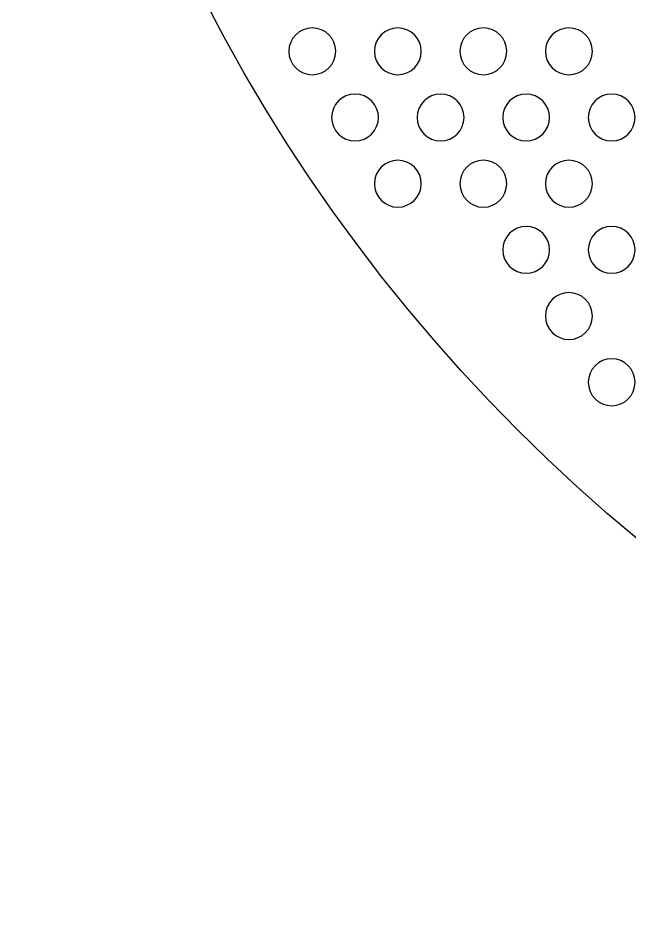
# Model space of a CAD drawing. Header units: millimetres. Extents: x 2717 to 2965, y -3 to 245.
# Drawn here: x 2717.5 to 2761.9, y -3 to 63.3 of the extents above; entities that cross this region are included whole.
import ezdxf

# ---------------------------------------------------------------- set-up
doc = ezdxf.new("R2010")
doc.units = ezdxf.units.MM
doc.layers.add('Livello 04', color=1, linetype='Continuous', true_color=0xff0000)
doc.layers.add('Predefinito', color=18, linetype='Continuous', true_color=0x000000)

msp = doc.modelspace()

# ---------------------------------------------------------------- linework, layer by layer
at = {"layer": 'Livello 04'}
msp.add_circle((2841.468, 121.039), 124, dxfattribs=at)
at = {"layer": 'Predefinito', "color": 18, "true_color": 0x000000}
for points in [[(2738.846, 62.602), (2737.905, 62.602), (2737.142, 61.839), (2737.142, 60.897)], [(2740.551, 60.897), (2740.551, 61.839), (2739.787, 62.602), (2738.846, 62.602)], [(2745.066, 62.602), (2744.124, 62.602), (2743.361, 61.839), (2743.361, 60.897)], [(2746.77, 60.897), (2746.77, 61.839), (2746.007, 62.602), (2745.066, 62.602)], [(2751.285, 62.602), (2750.344, 62.602), (2749.581, 61.839), (2749.581, 60.897)], [(2752.99, 60.897), (2752.99, 61.839), (2752.226, 62.602), (2751.285, 62.602)], [(2757.505, 62.602), (2756.563, 62.602), (2755.8, 61.839), (2755.8, 60.897)], [(2759.209, 60.897), (2759.209, 61.839), (2758.446, 62.602), (2757.505, 62.602)], [(2737.142, 60.897), (2737.142, 59.956), (2737.905, 59.193), (2738.846, 59.193)], [(2738.846, 59.193), (2739.787, 59.193), (2740.551, 59.956), (2740.551, 60.897)], [(2743.361, 60.897), (2743.361, 59.956), (2744.124, 59.193), (2745.066, 59.193)], [(2745.066, 59.193), (2746.007, 59.193), (2746.77, 59.956), (2746.77, 60.897)], [(2749.581, 60.897), (2749.581, 59.956), (2750.344, 59.193), (2751.285, 59.193)], [(2751.285, 59.193), (2752.226, 59.193), (2752.99, 59.956), (2752.99, 60.897)], [(2755.8, 60.897), (2755.8, 59.956), (2756.563, 59.193), (2757.505, 59.193)], [(2757.505, 59.193), (2758.446, 59.193), (2759.209, 59.956), (2759.209, 60.897)], [(2741.956, 57.791), (2741.015, 57.791), (2740.251, 57.028), (2740.251, 56.086)], [(2743.661, 56.086), (2743.661, 57.028), (2742.897, 57.791), (2741.956, 57.791)], [(2748.175, 57.791), (2747.234, 57.791), (2746.471, 57.028), (2746.471, 56.086)], [(2749.88, 56.086), (2749.88, 57.028), (2749.117, 57.791), (2748.175, 57.791)], [(2754.395, 57.791), (2753.454, 57.791), (2752.69, 57.028), (2752.69, 56.086)], [(2756.1, 56.086), (2756.1, 57.028), (2755.336, 57.791), (2754.395, 57.791)], [(2760.614, 57.791), (2759.673, 57.791), (2758.91, 57.028), (2758.91, 56.086)], [(2762.319, 56.086), (2762.319, 57.028), (2761.556, 57.791), (2760.614, 57.791)], [(2740.251, 56.086), (2740.251, 55.145), (2741.015, 54.382), (2741.956, 54.382)], [(2741.956, 54.382), (2742.897, 54.382), (2743.661, 55.145), (2743.661, 56.086)], [(2746.471, 56.086), (2746.471, 55.145), (2747.234, 54.382), (2748.175, 54.382)], [(2748.175, 54.382), (2749.117, 54.382), (2749.88, 55.145), (2749.88, 56.086)], [(2752.69, 56.086), (2752.69, 55.145), (2753.454, 54.382), (2754.395, 54.382)], [(2754.395, 54.382), (2755.336, 54.382), (2756.1, 55.145), (2756.1, 56.086)], [(2758.91, 56.086), (2758.91, 55.145), (2759.673, 54.382), (2760.614, 54.382)], [(2760.614, 54.382), (2761.556, 54.382), (2762.319, 55.145), (2762.319, 56.086)], [(2745.066, 52.979), (2744.124, 52.979), (2743.361, 52.216), (2743.361, 51.275)], [(2746.77, 51.275), (2746.77, 52.216), (2746.007, 52.979), (2745.066, 52.979)], [(2751.285, 52.979), (2750.344, 52.979), (2749.581, 52.216), (2749.581, 51.275)], [(2752.99, 51.275), (2752.99, 52.216), (2752.226, 52.979), (2751.285, 52.979)], [(2757.505, 52.979), (2756.563, 52.979), (2755.8, 52.216), (2755.8, 51.275)], [(2759.209, 51.275), (2759.209, 52.216), (2758.446, 52.979), (2757.505, 52.979)], [(2743.361, 51.275), (2743.361, 50.334), (2744.124, 49.57), (2745.066, 49.57)], [(2745.066, 49.57), (2746.007, 49.57), (2746.77, 50.334), (2746.77, 51.275)], [(2749.581, 51.275), (2749.581, 50.334), (2750.344, 49.57), (2751.285, 49.57)], [(2751.285, 49.57), (2752.226, 49.57), (2752.99, 50.334), (2752.99, 51.275)], [(2755.8, 51.275), (2755.8, 50.334), (2756.563, 49.57), (2757.505, 49.57)], [(2757.505, 49.57), (2758.446, 49.57), (2759.209, 50.334), (2759.209, 51.275)], [(2754.395, 48.168), (2753.454, 48.168), (2752.69, 47.405), (2752.69, 46.464)], [(2756.1, 46.464), (2756.1, 47.405), (2755.336, 48.168), (2754.395, 48.168)], [(2760.614, 48.168), (2759.673, 48.168), (2758.91, 47.405), (2758.91, 46.464)], [(2762.319, 46.464), (2762.319, 47.405), (2761.556, 48.168), (2760.614, 48.168)], [(2752.69, 46.464), (2752.69, 45.522), (2753.454, 44.759), (2754.395, 44.759)], [(2754.395, 44.759), (2755.336, 44.759), (2756.1, 45.522), (2756.1, 46.464)], [(2758.91, 46.464), (2758.91, 45.522), (2759.673, 44.759), (2760.614, 44.759)], [(2760.614, 44.759), (2761.556, 44.759), (2762.319, 45.522), (2762.319, 46.464)], [(2757.505, 43.357), (2756.563, 43.357), (2755.8, 42.594), (2755.8, 41.652)], [(2759.209, 41.652), (2759.209, 42.594), (2758.446, 43.357), (2757.505, 43.357)], [(2755.8, 41.652), (2755.8, 40.711), (2756.563, 39.948), (2757.505, 39.948)], [(2757.505, 39.948), (2758.446, 39.948), (2759.209, 40.711), (2759.209, 41.652)], [(2760.614, 38.545), (2759.673, 38.545), (2758.91, 37.782), (2758.91, 36.841)], [(2762.319, 36.841), (2762.319, 37.782), (2761.556, 38.545), (2760.614, 38.545)], [(2758.91, 36.841), (2758.91, 35.9), (2759.673, 35.136), (2760.614, 35.136)], [(2760.614, 35.136), (2761.556, 35.136), (2762.319, 35.9), (2762.319, 36.841)]]:
    msp.add_open_spline(points, degree=3, dxfattribs=at)

doc.saveas('drawing.dxf')
